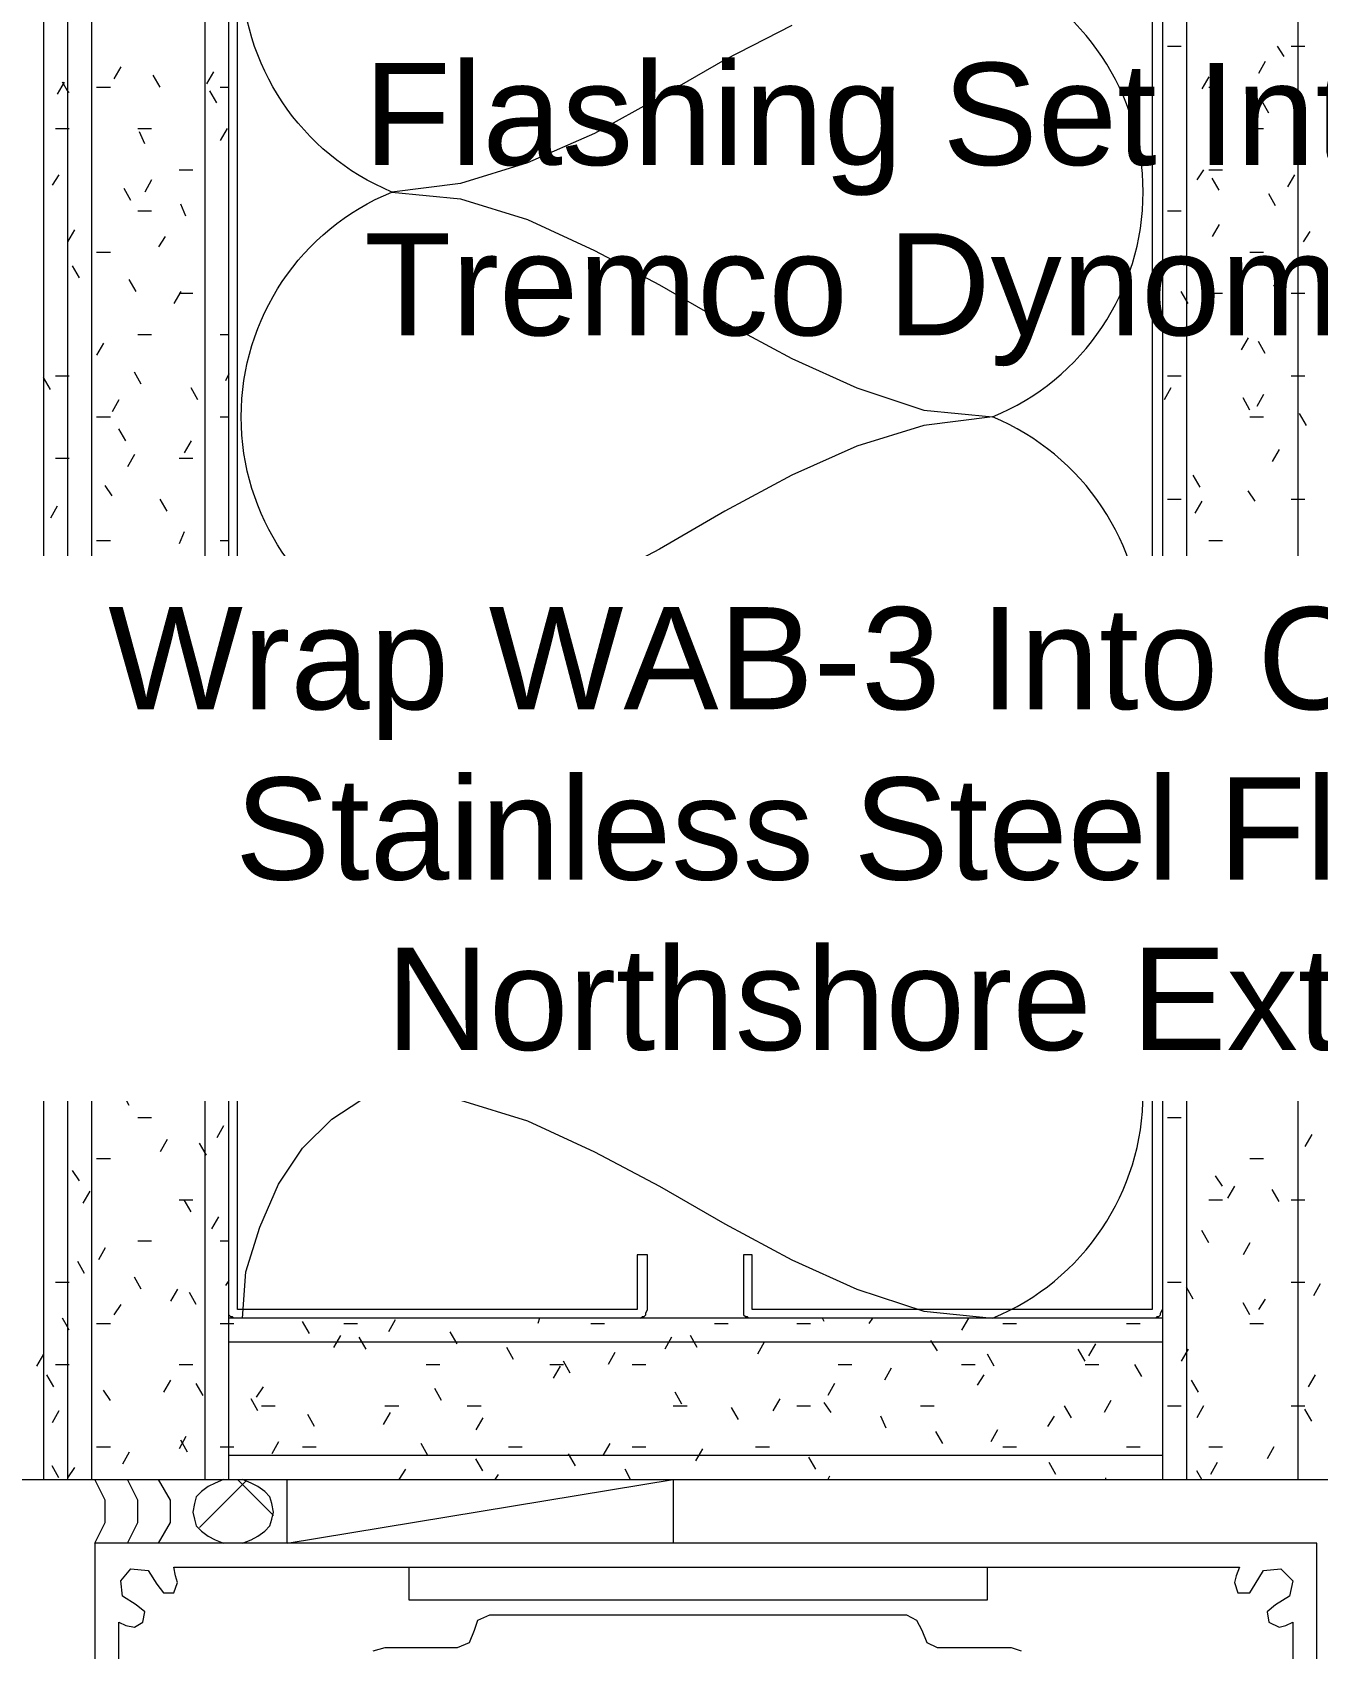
# Model space of a CAD drawing. Header units: inches. Extents: x -257 to 21868, y -296 to 108.
# Drawn here: x 293.84 to 298.88, y 22.31 to 28.64 of the extents above; entities that cross this region are included whole.
import ezdxf
from ezdxf import colors
from ezdxf.entities.mleader import LeaderData, LeaderLine
from ezdxf.math import Vec2, Vec3

# ---------------------------------------------------------------- set-up
doc = ezdxf.new("R2010")
doc.units = ezdxf.units.IN
doc.header["$MEASUREMENT"] = 0
doc.layers.add('NSE-By_Others', color=8, linetype='Continuous', lineweight=0)
doc.layers.add('NSE-Call-Outs', color=171, linetype='Continuous', lineweight=13)
doc.layers.add('NSE-Construction', color=86, linetype='Continuous', plot=False)
doc.styles.add('004 - NSSM - Standard', font='arial.ttf', dxfattribs={"height": 0.4})

msp = doc.modelspace()

# ---------------------------------------------------------------- linework, layer by layer
at = {"layer": 'NSE-By_Others'}
for points in [[(298.27025, 35.92322), (298.27025, 22.97302)], [(298.36434, 35.92322), (298.36434, 22.97302)], [(298.80117, 35.92322), (298.80117, 22.97302)], [(294.61443, 22.97302), (294.61443, 35.82913)], [(293.88864, 35.54687), (293.88864, 22.97302)], [(293.98272, 35.54687), (293.98272, 22.97302)], [(294.07681, 35.54687), (294.07681, 22.97302)], [(294.52034, 35.54687), (294.52034, 22.97302)], [(296.22727, 23.60472), (296.23397, 23.61142), (296.24077, 23.61142), (296.24747, 23.61811), (296.24747, 23.6248), (296.25417, 23.63831), (296.25417, 23.85338), (296.21388, 23.85338), (296.21388, 23.63831), (294.64802, 23.63831), (294.64802, 29.61949), (296.21388, 29.61949), (296.21388, 29.39773), (296.25417, 29.39773), (296.25417, 29.61949), (296.24747, 29.63288), (296.24747, 29.63957), (296.24077, 29.64627), (296.23397, 29.64627), (296.22727, 29.65308)], [(298.24347, 29.65308), (296.65071, 29.65308), (296.64402, 29.64627), (296.63721, 29.64627), (296.63051, 29.63957), (296.63051, 29.39773), (296.6641, 29.39773), (296.6641, 29.61949), (298.22996, 29.61949), (298.22996, 23.63831), (296.6641, 23.63831), (296.6641, 23.85338), (296.63051, 23.85338), (296.63051, 23.61811), (296.63721, 23.61142), (296.64402, 23.61142), (296.65071, 23.60472)], [(298.29045, 28.58443), (298.34425, 28.58443)], [(298.74749, 28.54415), (298.72059, 28.58443)], [(298.77427, 28.58443), (298.82807, 28.58443)], [(294.19098, 28.50386), (294.1642, 28.45687)], [(294.55394, 28.48365), (294.52704, 28.43667)], [(298.67349, 28.52406), (298.64671, 28.47696)], [(293.96922, 28.44336), (293.94244, 28.39638)], [(293.98942, 28.40307), (293.98272, 28.40977), (293.96252, 28.44336)], [(294.0969, 28.42328), (294.1507, 28.42328)], [(294.34556, 28.42328), (294.31866, 28.47026)], [(294.56733, 28.36267), (294.54043, 28.40977)], [(294.58083, 28.42328), (294.61443, 28.42328)], [(298.45172, 28.46356), (298.42483, 28.41647)], [(298.45172, 28.42328), (298.50552, 28.42328)], [(298.68699, 28.32238), (298.6601, 28.36948)], [(293.93563, 28.26189), (293.98942, 28.26189)], [(294.25829, 28.26189), (294.31197, 28.26189)], [(294.28507, 28.20139), (294.26498, 28.2485)], [(294.60762, 28.26189), (294.58083, 28.21491)], [(298.613, 28.26189), (298.66679, 28.26189)], [(294.41956, 28.10061), (294.47324, 28.10061)], [(298.43164, 28.10061), (298.40474, 28.06033)], [(298.45172, 28.10061), (298.50552, 28.10061)], [(293.94913, 28.08041), (293.92224, 28.04013)], [(294.31197, 28.06033), (294.28507, 28.01323)], [(298.49213, 28.02004), (298.46523, 28.06702)], [(298.78778, 28.08041), (298.76088, 28.03343)], [(294.23139, 27.97963), (294.20449, 28.02673)], [(294.44646, 27.91925), (294.42626, 27.96624)], [(298.71389, 27.95955), (298.68699, 28.00653)], [(294.25829, 27.93934), (294.31197, 27.93934)], [(298.29045, 27.93934), (298.34425, 27.93934)], [(294.00962, 27.86546), (293.98272, 27.81836)], [(298.49213, 27.88555), (298.46523, 27.83856)], [(298.84827, 27.85865), (298.82137, 27.81836)], [(294.0969, 27.77807), (294.1507, 27.77807)], [(294.36576, 27.83856), (294.33886, 27.79827)], [(298.613, 27.77807), (298.66679, 27.77807)], [(294.02971, 27.67729), (294.00281, 27.72428)], [(294.25148, 27.6235), (294.22458, 27.67059)], [(298.73398, 27.60329), (298.70708, 27.65039)], [(294.42626, 27.6235), (294.39936, 27.57639)], [(294.41956, 27.6168), (294.47324, 27.6168)], [(298.37103, 27.57639), (298.34425, 27.6235)], [(298.45172, 27.6168), (298.50552, 27.6168)], [(298.77427, 27.6168), (298.82807, 27.6168)], [(294.1238, 27.42182), (294.0969, 27.37483)], [(294.25829, 27.45552), (294.31197, 27.45552)], [(294.58083, 27.45552), (294.61443, 27.45552)], [(298.6063, 27.44202), (298.5794, 27.39504)], [(298.67349, 27.38152), (298.64671, 27.42863)], [(293.91554, 27.24046), (293.88864, 27.28744)], [(293.93563, 27.29414), (293.98942, 27.29414)], [(294.27168, 27.26054), (294.24478, 27.30764)], [(294.61443, 27.30095), (294.60092, 27.27405)], [(298.29045, 27.29414), (298.34425, 27.29414)], [(298.77427, 27.29414), (298.82807, 27.29414)], [(294.49344, 27.20016), (294.46654, 27.24715)], [(298.30384, 27.24715), (298.27706, 27.20016)], [(298.66679, 27.22025), (298.6399, 27.17315)], [(294.18429, 27.20016), (294.15739, 27.15307)], [(298.613, 27.15976), (298.5861, 27.20686)], [(298.83476, 27.09927), (298.80786, 27.14637)], [(294.0969, 27.13287), (294.1507, 27.13287)], [(294.21118, 27.03878), (294.18429, 27.08588)], [(294.58083, 27.13287), (294.61443, 27.13287)], [(298.613, 27.13287), (298.66679, 27.13287)], [(294.46654, 27.03878), (294.43965, 26.99179)], [(293.93563, 26.97159), (293.98942, 26.97159)], [(294.24478, 26.9851), (294.21788, 26.938)], [(294.41956, 26.97159), (294.47324, 26.97159)], [(298.72729, 27.00519), (298.70039, 26.9582)], [(298.41813, 26.85742), (298.39124, 26.90441)], [(294.15739, 26.82371), (294.13049, 26.86411)], [(298.6332, 26.80363), (298.6063, 26.84391)], [(293.94244, 26.78342), (293.91554, 26.73643)], [(294.37246, 26.76333), (294.34556, 26.81032)], [(298.29045, 26.81032), (298.34425, 26.81032)], [(298.42483, 26.80363), (298.39805, 26.75652)], [(298.77427, 26.81032), (298.82807, 26.81032)], [(294.0969, 26.64905), (294.1507, 26.64905)], [(294.43965, 26.68264), (294.41956, 26.63554)], [(294.58083, 26.64905), (294.61443, 26.64905)], [(298.45172, 26.64905), (298.50552, 26.64905)], [(298.48532, 26.58186), (298.45842, 26.53476)], [(293.95583, 26.52137), (293.92893, 26.56835)], [(294.00281, 26.56165), (293.98272, 26.52806), (293.97603, 26.51467)], [(293.93563, 26.48777), (293.98942, 26.48777)], [(294.17759, 26.46087), (294.1507, 26.50797)], [(294.25829, 26.48777), (294.31197, 26.48777)], [(294.50014, 26.46087), (294.47324, 26.41378)], [(298.29715, 26.42059), (298.27025, 26.46757)], [(298.613, 26.48777), (298.66679, 26.48777)], [(298.6601, 26.44067), (298.6332, 26.48777)], [(294.27838, 26.40038), (294.25829, 26.35328)], [(294.61443, 26.34659), (294.58753, 26.38699)], [(298.76088, 26.42059), (298.73398, 26.37348)], [(298.87517, 26.38018), (298.84827, 26.42728)], [(294.06331, 26.33989), (294.03641, 26.2996)], [(294.41956, 26.3265), (294.47324, 26.3265)], [(298.45172, 26.3265), (298.50552, 26.3265)], [(298.54581, 26.36009), (298.51892, 26.31969)], [(298.59961, 26.21891), (298.57271, 26.26601)], [(294.1978, 26.09792), (294.1709, 26.14502)], [(294.25829, 26.16511), (294.31197, 26.16511)], [(298.29045, 26.16511), (298.34425, 26.16511)], [(294.41956, 26.04424), (294.39266, 26.08454)], [(294.25829, 26.04424), (294.23139, 25.99714)], [(294.61443, 26.01053), (294.59422, 25.97694)], [(298.53912, 25.99714), (298.51222, 26.04424)], [(298.74068, 26.06433), (298.71389, 26.01734)], [(294.0969, 26.00384), (294.1507, 26.00384)], [(298.30384, 25.94335), (298.27706, 25.89636)], [(298.613, 26.00384), (298.66679, 26.00384)], [(298.76088, 25.94335), (298.73398, 25.98375)], [(294.13719, 25.88286), (294.1104, 25.92326)], [(294.31866, 25.82248), (294.29188, 25.77538)], [(294.41956, 25.84257), (294.47324, 25.84257)], [(298.45172, 25.84257), (298.50552, 25.84257)], [(298.77427, 25.84257), (298.82807, 25.84257)], [(298.80117, 25.84257), (298.77427, 25.79558)], [(294.0969, 25.76187), (294.07, 25.71489)], [(298.5794, 25.78207), (298.55251, 25.73509)], [(293.87513, 25.7015), (293.85505, 25.65439)], [(294.07681, 25.66109), (294.04992, 25.70819)], [(298.33744, 25.7015), (298.31735, 25.74179)], [(298.35764, 25.72159), (298.33074, 25.6746)], [(294.25829, 25.68129), (294.31197, 25.68129)], [(294.29858, 25.60072), (294.27168, 25.6477)], [(294.58083, 25.68129), (294.61443, 25.68129)], [(298.55932, 25.641), (298.53242, 25.68799)], [(293.93563, 25.52002), (293.98942, 25.52002)], [(298.29045, 25.52002), (298.34425, 25.52002)], [(298.77427, 25.52002), (298.82807, 25.52002)], [(294.60092, 25.39904), (294.57402, 25.44614)], [(293.88183, 25.35875), (293.85505, 25.40573)], [(294.07681, 25.39904), (294.04992, 25.35875)], [(294.43965, 25.37883), (294.41286, 25.33185)], [(298.55932, 25.41924), (298.53242, 25.37883)], [(294.10359, 25.29825), (294.07681, 25.34524)], [(294.0969, 25.35875), (294.1507, 25.35875)], [(294.58083, 25.35875), (294.61443, 25.35875)], [(298.5794, 25.27805), (298.55932, 25.32515)], [(298.613, 25.35875), (298.66679, 25.35875)], [(298.80117, 25.21756), (298.77427, 25.26466)], [(293.93563, 25.19747), (293.98942, 25.19747)], [(294.13719, 25.18397), (294.1104, 25.13698)], [(294.41956, 25.19747), (294.47324, 25.19747)], [(294.54043, 25.18397), (294.51365, 25.23107)], [(298.61981, 25.20417), (298.59291, 25.15707)], [(293.91554, 25.12348), (293.88864, 25.07649)], [(294.49344, 25.15707), (294.46654, 25.11678)], [(298.39805, 25.14368), (298.37103, 25.09669)], [(298.52572, 25.05629), (298.49883, 25.10339)], [(298.29045, 25.03609), (298.34425, 25.03609)], [(298.77427, 25.03609), (298.82807, 25.03609)], [(294.1238, 24.942), (294.0969, 24.9891)], [(294.55394, 24.942), (294.52704, 24.89502)], [(294.0969, 24.87482), (294.1507, 24.87482)], [(294.34556, 24.88163), (294.31866, 24.92861)], [(294.56063, 24.82102), (294.53374, 24.86812)], [(294.58083, 24.87482), (294.61443, 24.87482)], [(298.46523, 24.84122), (298.43834, 24.88832)], [(298.45172, 24.87482), (298.50552, 24.87482)], [(298.68699, 24.78073), (298.6601, 24.82783)], [(293.89534, 24.76064), (293.86844, 24.71354)], [(294.06331, 24.72024), (294.03641, 24.76734)], [(294.25148, 24.74044), (294.22458, 24.69346)], [(298.37784, 24.78073), (298.35094, 24.73374)], [(298.73398, 24.76064), (298.70708, 24.71354)], [(293.93563, 24.71354), (293.98942, 24.71354)], [(294.25829, 24.71354), (294.31197, 24.71354)], [(298.613, 24.71354), (298.66679, 24.71354)], [(294.41956, 24.55227), (294.47324, 24.55227)], [(298.43164, 24.56566), (298.40474, 24.51868)], [(298.45172, 24.55227), (298.50552, 24.55227)], [(293.95583, 24.54557), (293.92893, 24.49847)], [(294.00281, 24.49847), (293.98272, 24.53888), (293.97603, 24.54557)], [(294.31197, 24.51868), (294.28507, 24.47157)], [(294.58753, 24.46488), (294.56063, 24.50528)], [(298.48532, 24.47838), (298.45842, 24.52537)], [(298.79447, 24.53888), (298.76758, 24.49178)], [(294.22458, 24.43798), (294.1978, 24.48508)], [(294.25829, 24.391), (294.31197, 24.391)], [(298.29045, 24.391), (298.34425, 24.391)], [(294.37246, 24.30361), (294.34556, 24.25662)], [(294.59422, 24.3574), (294.56733, 24.3103)], [(298.85497, 24.32381), (298.82807, 24.27671)], [(294.52704, 24.24311), (294.50014, 24.29021)], [(294.02971, 24.14233), (294.00281, 24.18262)], [(294.0969, 24.22972), (294.1507, 24.22972)], [(298.613, 24.22972), (298.66679, 24.22972)], [(298.50552, 24.12213), (298.47862, 24.16254)], [(298.55251, 24.12213), (298.52572, 24.07515)], [(298.72729, 24.06164), (298.70039, 24.10874)], [(294.07, 24.10205), (294.04322, 24.05495)], [(294.41956, 24.06845), (294.47324, 24.06845)], [(294.46654, 24.02135), (294.43965, 24.06845)], [(298.45172, 24.06845), (298.50552, 24.06845)], [(298.77427, 24.06845), (298.82807, 24.06845)], [(294.57402, 24.00115), (294.54724, 23.95416)], [(298.45172, 23.90037), (298.42483, 23.94747)], [(294.13049, 23.88016), (294.10359, 23.83318)], [(294.25829, 23.90718), (294.31197, 23.90718)], [(294.58083, 23.90718), (294.61443, 23.90718)], [(298.613, 23.90037), (298.5861, 23.85338)], [(294.04992, 23.77938), (294.02302, 23.82648)], [(293.93563, 23.74579), (293.98942, 23.74579)], [(294.27168, 23.71901), (294.24478, 23.76599)], [(294.61443, 23.7526), (294.60092, 23.7324)], [(298.29045, 23.74579), (298.34425, 23.74579)], [(298.77427, 23.74579), (298.82807, 23.74579)], [(298.88856, 23.73909), (298.86166, 23.69211)], [(294.41286, 23.71901), (294.38597, 23.67191)], [(294.48675, 23.6584), (294.45985, 23.7055)], [(298.39124, 23.6786), (298.36434, 23.7257)], [(298.613, 23.61811), (298.5861, 23.66521)], [(298.67349, 23.6786), (298.64671, 23.63831)], [(293.98942, 23.55762), (293.98272, 23.57112), (293.96252, 23.60472)], [(294.19098, 23.6584), (294.1642, 23.61811)], [(294.61443, 23.61811), (294.62112, 23.61142), (294.62782, 23.61142), (294.63463, 23.60472)], [(298.27025, 23.60472), (294.61443, 23.60472)], [(295.83084, 23.60472), (295.82415, 23.58452)], [(296.94636, 23.59121), (296.93966, 23.60472)], [(297.13453, 23.60472), (297.12114, 23.58452)], [(297.51087, 23.60472), (297.48397, 23.55762)], [(298.24347, 23.60472), (298.25016, 23.61142), (298.25686, 23.61142), (298.26356, 23.61811), (298.26356, 23.6248), (298.27025, 23.63831)], [(294.0969, 23.58452), (294.1507, 23.58452)], [(294.58083, 23.58452), (294.63463, 23.58452)], [(294.93027, 23.54423), (294.90338, 23.59121)], [(295.05126, 23.53753), (295.02436, 23.49043)], [(295.06465, 23.58452), (295.11845, 23.58452)], [(295.26633, 23.59802), (295.23943, 23.55092)], [(295.50818, 23.50394), (295.48128, 23.55092)], [(296.0324, 23.58452), (296.0862, 23.58452)], [(296.44903, 23.49043), (296.42213, 23.53753)], [(296.51634, 23.58452), (296.57002, 23.58452)], [(296.83888, 23.58452), (296.89256, 23.58452)], [(297.64525, 23.58452), (297.69904, 23.58452)], [(298.12918, 23.58452), (298.18298, 23.58452)], [(298.613, 23.58452), (298.66679, 23.58452)], [(298.27025, 23.51064), (294.61443, 23.51064)], [(295.15204, 23.48374), (295.12515, 23.53072)], [(295.72994, 23.44345), (295.70316, 23.49043)], [(296.34825, 23.53072), (296.32135, 23.48374)], [(296.7112, 23.51064), (296.6843, 23.46353)], [(297.38989, 23.47704), (297.36299, 23.51733)], [(297.96791, 23.43675), (297.94101, 23.48374)], [(298.0082, 23.50394), (297.9813, 23.45684)], [(298.37103, 23.48374), (298.34425, 23.43675)], [(293.88864, 23.46353), (293.86174, 23.41655)], [(293.93563, 23.42324), (293.98942, 23.42324)], [(294.41956, 23.42324), (294.47324, 23.42324)], [(295.38731, 23.42324), (295.44099, 23.42324)], [(295.87113, 23.42324), (295.92493, 23.42324)], [(295.91142, 23.41655), (295.88452, 23.36945)], [(295.95171, 23.38965), (295.92493, 23.43675)], [(296.12649, 23.47034), (296.09959, 23.42324)], [(296.19367, 23.42324), (296.24747, 23.42324)], [(297.00016, 23.42324), (297.05395, 23.42324)], [(297.48397, 23.42324), (297.53777, 23.42324)], [(297.61165, 23.41655), (297.58487, 23.46353)], [(297.96791, 23.42324), (298.0217, 23.42324)], [(298.18967, 23.37614), (298.16278, 23.42324)], [(293.92893, 23.33585), (293.90203, 23.38296)], [(294.38597, 23.36275), (294.35907, 23.31577)], [(294.51365, 23.30226), (294.48675, 23.34936)], [(296.98676, 23.34936), (296.95975, 23.30226)], [(297.20853, 23.40974), (297.18163, 23.36275)], [(297.57136, 23.38296), (297.54447, 23.34255)], [(298.41144, 23.31577), (298.38454, 23.36275)], [(298.86847, 23.38296), (298.84146, 23.33585)], [(294.1507, 23.28218), (294.1238, 23.32246)], [(294.72871, 23.24177), (294.70181, 23.28887)], [(294.7488, 23.33585), (294.7219, 23.29556)], [(295.44769, 23.28218), (295.4209, 23.32916)], [(296.38854, 23.26866), (296.36176, 23.31577)], [(296.7717, 23.28887), (296.7448, 23.24177)], [(293.94913, 23.24177), (293.92224, 23.19478)], [(294.74211, 23.26197), (294.7959, 23.26197)], [(294.95048, 23.18128), (294.92358, 23.22838)], [(295.24613, 23.23507), (295.21923, 23.18797)], [(295.22593, 23.26197), (295.27972, 23.26197)], [(295.54847, 23.26197), (295.60226, 23.26197)], [(296.35495, 23.26197), (296.40875, 23.26197)], [(296.61042, 23.20818), (296.58352, 23.25528)], [(296.83888, 23.26197), (296.89256, 23.26197)], [(296.97326, 23.23507), (296.94636, 23.27536)], [(297.18833, 23.17458), (297.16812, 23.22168)], [(297.3227, 23.26197), (297.3765, 23.26197)], [(297.84693, 23.22168), (297.82003, 23.18128)], [(297.91411, 23.21498), (297.88721, 23.26197)], [(298.06869, 23.28218), (298.04179, 23.23507)], [(298.29045, 23.26197), (298.34425, 23.26197)], [(298.43164, 23.26197), (298.40474, 23.21498)], [(298.77427, 23.26197), (298.82807, 23.26197)], [(298.85497, 23.20148), (298.82807, 23.24858)], [(295.60908, 23.21498), (295.58218, 23.16788)], [(297.41009, 23.11409), (297.38319, 23.16119)], [(297.62516, 23.16788), (297.59826, 23.12079)], [(294.0969, 23.1007), (294.1507, 23.1007)], [(294.44646, 23.14099), (294.41956, 23.094)], [(294.45315, 23.0805), (294.42626, 23.1276)], [(294.58083, 23.1007), (294.63463, 23.1007)], [(294.80929, 23.12079), (294.78239, 23.0738)], [(294.90338, 23.1007), (294.95717, 23.1007)], [(295.39401, 23.0671), (295.36711, 23.11409)], [(295.70986, 23.1007), (295.76354, 23.1007)], [(296.10629, 23.11409), (296.07951, 23.0671)], [(296.19367, 23.1007), (296.24747, 23.1007)], [(296.67761, 23.1007), (296.73129, 23.1007)], [(297.64525, 23.1007), (297.69904, 23.1007)], [(298.12918, 23.1007), (298.18298, 23.1007)], [(298.45172, 23.1007), (298.50552, 23.1007)], [(298.70708, 23.1007), (298.6803, 23.0536)], [(294.22458, 23.0805), (294.1978, 23.03351)], [(298.27025, 23.0671), (294.61443, 23.0671)], [(295.60908, 23.00661), (295.58218, 23.0536)], [(295.97191, 23.0267), (295.94502, 23.0738)], [(296.46924, 23.094), (296.44234, 23.0469)], [(296.91276, 23.01331), (296.88587, 23.06029)], [(297.85362, 22.99311), (297.82672, 23.04021)], [(298.48532, 23.04021), (298.45842, 22.99311)], [(293.35103, 22.97302), (304.80255, 22.97302)], [(293.94913, 22.97971), (293.92224, 23.0267)], [(294.00962, 23.02001), (293.98272, 22.97971)], [(294.0902, 22.72436), (294.13049, 22.80493), (294.13049, 22.89233), (294.0902, 22.97302)], [(294.21788, 22.72436), (294.25829, 22.80493), (294.25829, 22.89233), (294.21788, 22.97302)], [(294.33886, 22.72436), (294.38597, 22.80493), (294.38597, 22.89233), (294.33886, 22.97302)], [(294.59422, 22.97302), (294.56063, 22.95951), (294.53374, 22.94612), (294.50684, 22.92592), (294.48675, 22.90571), (294.48005, 22.87893), (294.47324, 22.84534), (294.48005, 22.81844), (294.48675, 22.79155), (294.50684, 22.77134), (294.53374, 22.75125), (294.56063, 22.73775), (294.59422, 22.72436)], [(294.78909, 22.83183), (294.64802, 22.97302)], [(294.66822, 22.72436), (294.70181, 22.73775), (294.72871, 22.75125), (294.7555, 22.77134), (294.7757, 22.79155), (294.78239, 22.81844), (294.78909, 22.84534), (294.78239, 22.87893), (294.7757, 22.90571), (294.7555, 22.92592), (294.72871, 22.94612), (294.70181, 22.95951), (294.66822, 22.97302)], [(294.84289, 22.72436), (296.35495, 22.97302)], [(294.84289, 22.72436), (294.84289, 22.97302)], [(295.30662, 23.01331), (295.27972, 22.97302)], [(295.66957, 22.99311), (295.65606, 22.97302)], [(296.18698, 22.97302), (296.16678, 23.01331)], [(296.35495, 22.97302), (296.35495, 22.72436)], [(296.96656, 22.98641), (296.95975, 22.97302)], [(298.04849, 22.97302), (298.04849, 22.97971)], [(298.42483, 22.97302), (298.40474, 23.00661)], [(294.50014, 22.78485), (294.68161, 22.96632)], [(298.87517, 17.68403), (298.87517, 22.72436), (294.0902, 22.72436), (294.0902, 17.68403)], [(294.18429, 18.5375), (294.18429, 22.4152), (294.21118, 22.4017), (294.24478, 22.395), (294.27838, 22.4152), (294.28507, 22.45549), (294.25148, 22.48239), (294.1978, 22.51598), (294.19098, 22.57647), (294.23139, 22.62357), (294.29858, 22.61676), (294.33217, 22.56309), (294.35907, 22.52949), (294.39936, 22.52949), (294.41286, 22.56978), (294.40606, 22.59668), (294.39936, 22.63027), (298.57271, 22.63027), (298.55932, 22.59668), (298.55251, 22.56978), (298.56601, 22.52949), (298.613, 22.52949), (298.6332, 22.56309), (298.66679, 22.61676), (298.73398, 22.62357), (298.78108, 22.57647), (298.76758, 22.51598), (298.71389, 22.48239), (298.6803, 22.45549), (298.68699, 22.4152), (298.72729, 22.395), (298.75419, 22.4017), (298.78108, 22.4152), (298.78108, 18.5039)], [(295.32001, 22.63027), (295.32001, 22.50259), (297.58487, 22.50259), (297.58487, 22.63027)], [(297.71925, 22.30092), (297.67896, 22.31442), (297.38989, 22.31442), (297.3496, 22.33451), (297.3294, 22.38161), (297.30931, 22.4219), (297.26902, 22.4421), (295.63586, 22.4421), (295.58888, 22.4219), (295.57548, 22.38161), (295.55528, 22.33451), (295.50818, 22.31442), (295.22593, 22.31442), (295.17894, 22.30092)]]:
    msp.add_lwpolyline(points, dxfattribs=at)
for points in [[(294.66822, 23.60472), (294.68161, 23.78619), (294.73541, 23.96086), (294.80929, 24.12883), (294.90338, 24.27001), (295.01767, 24.3843), (295.13184, 24.45818), (295.25282, 24.48508, -0.667955), (295.25282, 26.2525, -0.6701172), (295.25282, 28.01323, -0.6679196), (295.25282, 29.78076, -0.6701165)], [(296.81868, 28.66513), (296.55663, 28.53075), (296.30127, 28.38287), (296.04591, 28.2418), (295.78374, 28.12751), (295.52168, 28.04682), (295.25282, 28.01323), (295.52168, 27.98645), (295.78374, 27.90575), (296.04591, 27.78477), (296.30127, 27.65039), (296.55663, 27.50251), (296.81868, 27.36144), (297.07404, 27.24715), (297.33621, 27.15976), (297.60495, 27.13287), (297.33621, 27.09927), (297.07404, 27.01869), (296.81868, 26.90441), (296.55663, 26.76333), (296.30127, 26.61545), (296.04591, 26.48096), (295.78374, 26.36009), (295.52168, 26.2794), (295.25282, 26.2525), (295.52168, 26.21891), (295.78374, 26.13833), (296.04591, 26.02404), (296.30127, 25.88286), (296.55663, 25.73509), (296.81868, 25.60072), (297.07404, 25.47973), (297.33621, 25.39904), (297.60495, 25.36545), (297.33621, 25.33855), (297.07404, 25.25785), (296.81868, 25.13698), (296.55663, 25.0025), (296.30127, 24.85473), (296.04591, 24.71354), (295.78374, 24.59925), (295.52168, 24.51868), (295.25282, 24.48508), (295.52168, 24.45818), (295.78374, 24.3776), (296.04591, 24.25662), (296.30127, 24.12213), (296.55663, 23.97437), (296.81868, 23.83318), (297.07404, 23.71901), (297.33621, 23.63162), (297.60495, 23.60472, 0.6702585), (297.60495, 25.36545, 0.6672911), (297.60495, 27.13287, 0.6702218), (297.60495, 28.8937, 0.6672911)]]:
    msp.add_lwpolyline(points, format="xyb", dxfattribs=at)

# ---------------------------------------------------------------- next in the draw order: leaders
at = {"layer": 'NSE-Call-Outs'}
ml = msp.add_multileader_mtext('Standard', dxfattribs=at)
ml.set_content('WAB-1 Underlayment Not By Northshore Exteriors, Typical', color=256, style='004 - NSSM - Standard')
ml.set_leader_properties(color=256)
ml.build(insert=Vec2(0, 0))
ml.multileader.update_dxf_attribs({"dogleg_length": 1, "arrow_head_size": 0.4})
ctx = ml.context
ctx.base_point, ctx.char_height, ctx.arrow_head_size, ctx.landing_gap_size, ctx.plane_origin = Vec3(294.47008, 30.08185), 0.4, 0.4, 0.4, Vec3(305.68291, 28.12082)
ctx.text_align_type = 2
notes = []
notes.append((ctx, [(0, (1, 1, 0), (303.49409, 30.08185), (-1, 0), 1, [(0, [(305.68291, 28.12082)], 0, [])])]))
ctx.mtext.insert, ctx.mtext.width, ctx.mtext.alignment, ctx.mtext.flow_direction = Vec3(302.09409, 30.34065), 8.840095, 3, 5
ctx.mtext.has_bg_fill, ctx.mtext.bg_color, ctx.mtext.bg_scale_factor, ctx.mtext.bg_transparency, ctx.mtext.use_window_bg_color = 1, -1027028792, 1.5, 0, 1
ml = msp.add_multileader_mtext('Standard', dxfattribs=at)
ml.set_content('Wrap WAB-3 Into Opening Under Stainless Steel Flashing Not By Northshore Exteriors, Typical', color=256, style='004 - NSSM - Standard')
ml.set_leader_properties(color=256)
ml.build(insert=Vec2(0, 0))
ml.multileader.update_dxf_attribs({"dogleg_length": 1, "arrow_head_size": 0.4})
ctx = ml.context
ctx.base_point, ctx.char_height, ctx.arrow_head_size, ctx.landing_gap_size, ctx.plane_origin = Vec3(293.74036, 26.12945), 0.4, 0.4, 0.4, Vec3(305.68291, 24.37079)
ctx.text_align_type = 2
notes.append((ctx, [(0, (1, 1, 0), (303.83367, 26.12945), (-1, 0), 1, [(0, [(305.68291, 24.37079)], 0, [])])]))
ctx.mtext.insert, ctx.mtext.width, ctx.mtext.alignment, ctx.mtext.flow_direction = Vec3(302.43367, 26.38825), 10.5450613, 3, 5
ctx.mtext.has_bg_fill, ctx.mtext.bg_color, ctx.mtext.bg_scale_factor, ctx.mtext.bg_transparency, ctx.mtext.use_window_bg_color = 1, -1027028792, 1.5, 0, 1
for ctx, leaders in notes:
    for number, flags, end, landing, length, lines in leaders:
        leader = LeaderData()
        leader.index, (leader.has_last_leader_line, leader.has_dogleg_vector, leader.attachment_direction) = number, flags
        leader.last_leader_point, leader.dogleg_vector, leader.dogleg_length = Vec3(end), Vec3(landing), length
        for number, points, colour, breaks in lines:
            line = LeaderLine()
            line.index, line.vertices, line.color, line.breaks = number, Vec3.list(points), colors.encode_raw_color(colour), breaks
            leader.lines.append(line)
        ctx.leaders.append(leader)

# ---------------------------------------------------------------- next in the draw order: leaders
at = {"layer": 'NSE-Construction'}
ml = msp.add_multileader_mtext('Standard', dxfattribs=at)
ml.set_content('Flashing Set Into Continuous Tremco Dynomic FC Sealant', color=256, style='004 - NSSM - Standard')
ml.set_leader_properties(color=256)
ml.build(insert=Vec2(0, 0))
ml.multileader.update_dxf_attribs({"dogleg_length": 1, "arrow_head_size": 0.4})
ctx = ml.context
ctx.base_point, ctx.char_height, ctx.arrow_head_size, ctx.landing_gap_size, ctx.plane_origin = Vec3(294.76121, 28.26005), 0.4, 0.4, 0.4, Vec3(305.81059, 25.80403)
ctx.text_align_type = 2
notes = []
notes.append((ctx, [(0, (1, 1, 0), (303.71728, 28.26005), (-1, 0), 1, [(0, [(305.81059, 25.80403)], 0, [])])]))
ctx.mtext.insert, ctx.mtext.width, ctx.mtext.alignment, ctx.mtext.flow_direction = Vec3(302.31728, 28.51885), 8.8804882, 3, 5
for ctx, leaders in notes:
    for number, flags, end, landing, length, lines in leaders:
        leader = LeaderData()
        leader.index, (leader.has_last_leader_line, leader.has_dogleg_vector, leader.attachment_direction) = number, flags
        leader.last_leader_point, leader.dogleg_vector, leader.dogleg_length = Vec3(end), Vec3(landing), length
        for number, points, colour, breaks in lines:
            line = LeaderLine()
            line.index, line.vertices, line.color, line.breaks = number, Vec3.list(points), colors.encode_raw_color(colour), breaks
            leader.lines.append(line)
        ctx.leaders.append(leader)

doc.saveas('drawing.dxf')
